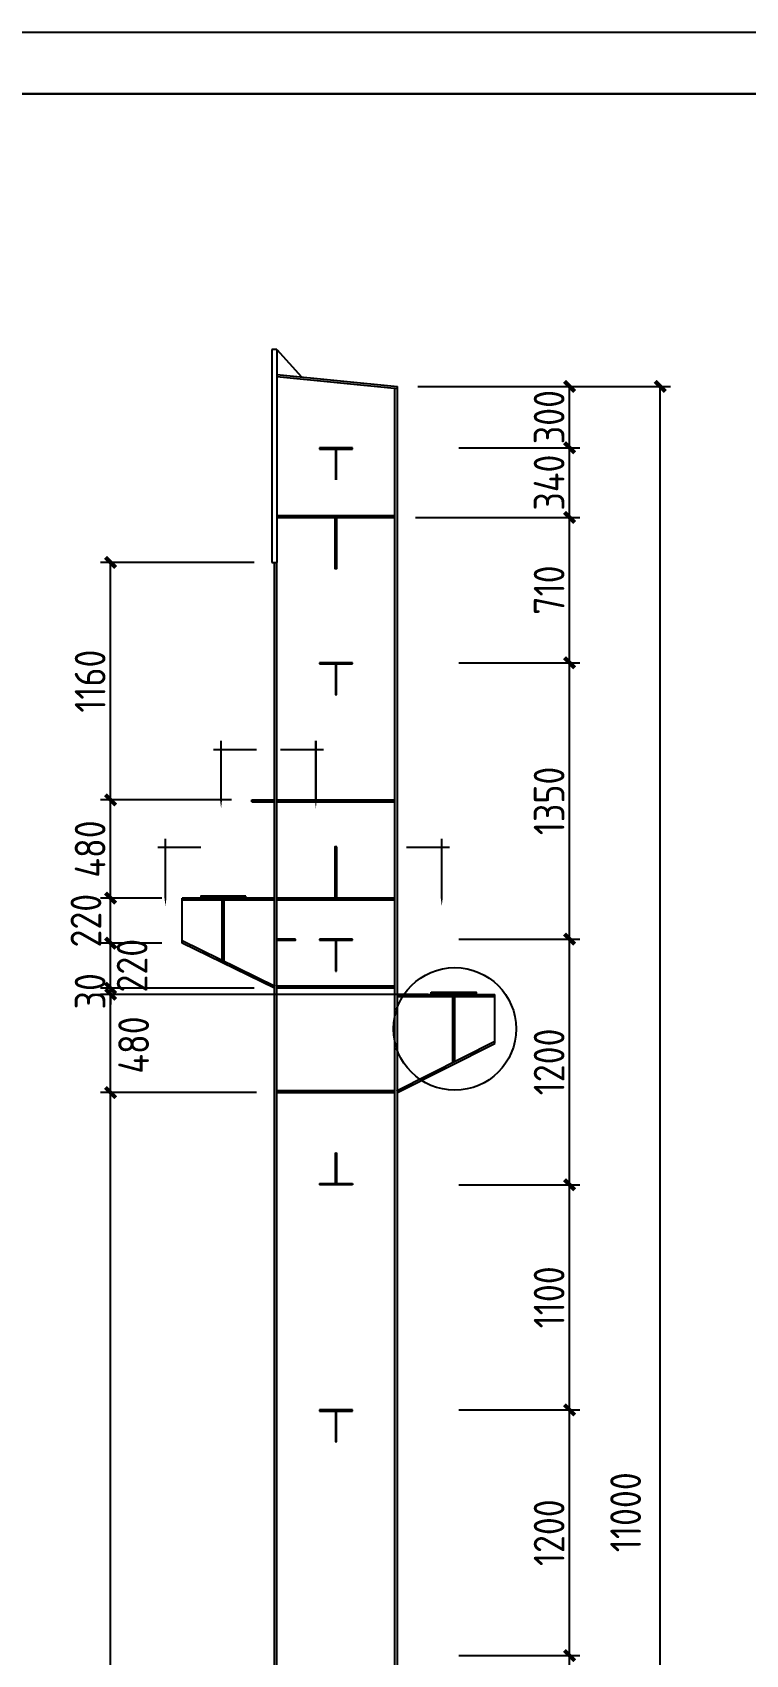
# Model space of a CAD drawing. Extents: x -41778 to 305453, y -85562 to 95360.
# Drawn here: x 82973 to 89935, y -47697 to -31848 of the extents above; entities that cross this region are included whole.
import ezdxf

# ---------------------------------------------------------------- set-up
doc = ezdxf.new("R2010")
doc.units = 0
doc.header["$LTSCALE"] = 1000
doc.header["$MEASUREMENT"] = 0
doc.layers.add('_TCH_MASK', color=7, linetype='Continuous')
doc.layers.add('PUB_TITLE', color=4, linetype='Continuous')
doc.styles.get("Standard").update_dxf_attribs({"font": 'gbenor.shx', "bigfont": 'gbcbig.shx'})
doc.dimstyles.get("Standard").update_dxf_attribs({"dimscale": 100, "dimtxt": 3.5, "dimasz": 1, "dimexe": 2.5, "dimexo": 3, "dimgap": 1.5, "dimtad": 1, "dimdec": 0, "dimzin": 0, "dimdsep": 46, "dimtxsty": 'Standard', "dimblk": 'ARCHTICK', "dimcen": 0.09, "dimadec": 0, "dimazin": 0, "dimtfac": 1, "dimtdec": 0, "dimtix": 1, "dimtmove": 2, "dimatfit": 3, "dimfxl": 1, "dimtolj": 1, "dimtzin": 0, "dimarcsym": 0})

# ---------------------------------------------------------------- blocks, each defined once
blk = doc.blocks.new('_ArchTick')
at = {"color": 0, "linetype": 'ByBlock', "const_width": 0.4}
blk.add_lwpolyline([(-0.5, -0.5), (0.5, 0.5)], dxfattribs=at)
blk = doc.blocks.new('*D239')
at = {"layer": '_TCH_MASK', "color": 0, "lineweight": -2}
for p, q in [((87136, -47706), (88317, -47706)), ((88217, -50106), (88217, -47706)), ((87139, -50106), (88317, -50106))]:
    blk.add_line(p, q, dxfattribs=at)
at = {"layer": 'Defpoints', "color": 0}
for p in [(86936, -47706), (88217, -47706), (86939, -50106)]:
    blk.add_point(p, dxfattribs=at)
at = {"layer": '_TCH_MASK', "color": 0, "lineweight": -2, "xscale": 100, "yscale": 100, "zscale": 100}
for p, rotation in [((88217, -47706), 90), ((88217, -50106), 270)]:
    blk.add_blockref('_ArchTick', p, dxfattribs=dict(at, rotation=rotation))
at = {"layer": '_TCH_MASK', "color": 0, "lineweight": 15, "insert": (88017, -48906), "char_height": 300, "attachment_point": 5, "rotation": 90}
blk.add_mtext('\\A1;1200', dxfattribs=at)
blk = doc.blocks.new('*D240')
at = {"layer": '_TCH_MASK', "color": 0, "lineweight": -2}
for p, q in [((87136, -45306), (88317, -45306)), ((88217, -47706), (88217, -45306)), ((87136, -47706), (88317, -47706))]:
    blk.add_line(p, q, dxfattribs=at)
at = {"layer": 'Defpoints', "color": 0}
for p in [(86936, -45306), (88217, -45306), (86936, -47706)]:
    blk.add_point(p, dxfattribs=at)
at = {"layer": '_TCH_MASK', "color": 0, "lineweight": -2, "xscale": 100, "yscale": 100, "zscale": 100}
for p, rotation in [((88217, -45306), 90), ((88217, -47706), 270)]:
    blk.add_blockref('_ArchTick', p, dxfattribs=dict(at, rotation=rotation))
at = {"layer": '_TCH_MASK', "color": 0, "lineweight": 15, "insert": (88017, -46506), "char_height": 300, "attachment_point": 5, "rotation": 90}
blk.add_mtext('\\A1;1200', dxfattribs=at)
blk = doc.blocks.new('*D241')
at = {"layer": '_TCH_MASK', "color": 0, "lineweight": -2}
for p, q in [((87136, -43106), (88317, -43106)), ((88217, -45306), (88217, -43106)), ((87136, -45306), (88317, -45306))]:
    blk.add_line(p, q, dxfattribs=at)
at = {"layer": 'Defpoints', "color": 0}
for p in [(86936, -43106), (88217, -43106), (86936, -45306)]:
    blk.add_point(p, dxfattribs=at)
at = {"layer": '_TCH_MASK', "color": 0, "lineweight": -2, "xscale": 100, "yscale": 100, "zscale": 100}
for p, rotation in [((88217, -43106), 90), ((88217, -45306), 270)]:
    blk.add_blockref('_ArchTick', p, dxfattribs=dict(at, rotation=rotation))
at = {"layer": '_TCH_MASK', "color": 0, "lineweight": 15, "insert": (88017, -44206), "char_height": 300, "attachment_point": 5, "rotation": 90}
blk.add_mtext('\\A1;1100', dxfattribs=at)
blk = doc.blocks.new('*D242')
at = {"layer": '_TCH_MASK', "color": 0, "lineweight": -2}
for p, q in [((87136, -40706), (88317, -40706)), ((88217, -43106), (88217, -40706)), ((87136, -43106), (88317, -43106))]:
    blk.add_line(p, q, dxfattribs=at)
at = {"layer": 'Defpoints', "color": 0}
for p in [(86936, -40706), (88217, -40706), (86936, -43106)]:
    blk.add_point(p, dxfattribs=at)
at = {"layer": '_TCH_MASK', "color": 0, "lineweight": -2, "xscale": 100, "yscale": 100, "zscale": 100}
for p, rotation in [((88217, -40706), 90), ((88217, -43106), 270)]:
    blk.add_blockref('_ArchTick', p, dxfattribs=dict(at, rotation=rotation))
at = {"layer": '_TCH_MASK', "color": 0, "lineweight": 15, "insert": (88017, -41906), "char_height": 300, "attachment_point": 5, "rotation": 90}
blk.add_mtext('\\A1;1200', dxfattribs=at)
blk = doc.blocks.new('*D243')
at = {"layer": '_TCH_MASK', "color": 0, "lineweight": -2}
for p, q in [((87136, -38006), (88317, -38006)), ((88217, -40706), (88217, -38006)), ((87136, -40706), (88317, -40706))]:
    blk.add_line(p, q, dxfattribs=at)
at = {"layer": 'Defpoints', "color": 0}
for p in [(86936, -38006), (88217, -38006), (86936, -40706)]:
    blk.add_point(p, dxfattribs=at)
at = {"layer": '_TCH_MASK', "color": 0, "lineweight": -2, "xscale": 100, "yscale": 100, "zscale": 100}
for p, rotation in [((88217, -38006), 90), ((88217, -40706), 270)]:
    blk.add_blockref('_ArchTick', p, dxfattribs=dict(at, rotation=rotation))
at = {"layer": '_TCH_MASK', "color": 0, "lineweight": 15, "insert": (88017, -39356), "char_height": 300, "attachment_point": 5, "rotation": 90}
blk.add_mtext('\\A1;1350', dxfattribs=at)
blk = doc.blocks.new('*D244')
at = {"layer": '_TCH_MASK', "color": 0, "lineweight": -2}
for p, q in [((86712, -36586), (88317, -36586)), ((88217, -38006), (88217, -36586)), ((87136, -38006), (88317, -38006))]:
    blk.add_line(p, q, dxfattribs=at)
at = {"layer": 'Defpoints', "color": 0}
for p in [(86512, -36586), (88217, -36586), (86936, -38006)]:
    blk.add_point(p, dxfattribs=at)
at = {"layer": '_TCH_MASK', "color": 0, "lineweight": -2, "xscale": 100, "yscale": 100, "zscale": 100}
for p, rotation in [((88217, -36586), 90), ((88217, -38006), 270)]:
    blk.add_blockref('_ArchTick', p, dxfattribs=dict(at, rotation=rotation))
at = {"layer": '_TCH_MASK', "color": 0, "lineweight": 15, "insert": (88017, -37296), "char_height": 300, "attachment_point": 5, "rotation": 90}
blk.add_mtext('\\A1;710', dxfattribs=at)
blk = doc.blocks.new('*D245')
at = {"layer": '_TCH_MASK', "color": 0, "lineweight": -2}
for p, q in [((87136, -35906), (88317, -35906)), ((88217, -36586), (88217, -35906)), ((86712, -36586), (88317, -36586))]:
    blk.add_line(p, q, dxfattribs=at)
at = {"layer": 'Defpoints', "color": 0}
for p in [(86936, -35906), (88217, -35906), (86512, -36586)]:
    blk.add_point(p, dxfattribs=at)
at = {"layer": '_TCH_MASK', "color": 0, "lineweight": -2, "xscale": 100, "yscale": 100, "zscale": 100}
for p, rotation in [((88217, -35906), 90), ((88217, -36586), 270)]:
    blk.add_blockref('_ArchTick', p, dxfattribs=dict(at, rotation=rotation))
at = {"layer": '_TCH_MASK', "color": 0, "lineweight": 15, "insert": (88017, -36246), "char_height": 300, "attachment_point": 5, "rotation": 90}
blk.add_mtext('\\A1;340', dxfattribs=at)
blk = doc.blocks.new('*D246')
at = {"layer": '_TCH_MASK', "color": 0, "lineweight": -2}
for p, q in [((86736, -35306), (88317, -35306)), ((88217, -35906), (88217, -35306)), ((87136, -35906), (88317, -35906))]:
    blk.add_line(p, q, dxfattribs=at)
at = {"layer": 'Defpoints', "color": 0}
for p in [(86536, -35306), (88217, -35306), (86936, -35906)]:
    blk.add_point(p, dxfattribs=at)
at = {"layer": '_TCH_MASK', "color": 0, "lineweight": -2, "xscale": 100, "yscale": 100, "zscale": 100}
for p, rotation in [((88217, -35306), 90), ((88217, -35906), 270)]:
    blk.add_blockref('_ArchTick', p, dxfattribs=dict(at, rotation=rotation))
at = {"layer": '_TCH_MASK', "color": 0, "lineweight": 15, "insert": (88017, -35606), "char_height": 300, "attachment_point": 5, "rotation": 90}
blk.add_mtext('\\A1;300', dxfattribs=at)
blk = doc.blocks.new('*D195')
at = {"layer": '_TCH_MASK', "color": 0, "lineweight": -2}
for p, q in [((86736, -35306), (89202, -35306)), ((89102, -57306), (89102, -35306)), ((87036, -57306), (89202, -57306))]:
    blk.add_line(p, q, dxfattribs=at)
at = {"layer": 'Defpoints', "color": 0}
for p in [(86536, -35306), (89102, -35306), (86836, -57306)]:
    blk.add_point(p, dxfattribs=at)
at = {"layer": '_TCH_MASK', "color": 0, "lineweight": -2, "xscale": 100, "yscale": 100, "zscale": 100}
for p, rotation in [((89102, -35306), 90), ((89102, -57306), 270)]:
    blk.add_blockref('_ArchTick', p, dxfattribs=dict(at, rotation=rotation))
at = {"layer": '_TCH_MASK', "color": 0, "lineweight": 15, "insert": (88764, -46306), "char_height": 300, "attachment_point": 5, "rotation": 90}
blk.add_mtext('\\A1;11000', dxfattribs=at)
blk = doc.blocks.new('*D230')
at = {"layer": '_TCH_MASK', "color": 0, "lineweight": -2}
for p, q in [((85160, -42206), (83636, -42206)), ((83736, -57306), (83736, -42206)), ((84836, -57306), (83636, -57306))]:
    blk.add_line(p, q, dxfattribs=at)
at = {"layer": 'Defpoints', "color": 0}
for p in [(83736, -42206), (85360, -42206), (85036, -57306)]:
    blk.add_point(p, dxfattribs=at)
at = {"layer": '_TCH_MASK', "color": 0, "lineweight": -2, "xscale": 100, "yscale": 100, "zscale": 100}
for p, rotation in [((83736, -42206), 90), ((83736, -57306), 270)]:
    blk.add_blockref('_ArchTick', p, dxfattribs=dict(at, rotation=rotation))
at = {"layer": '_TCH_MASK', "color": 0, "lineweight": 15, "insert": (83536, -49756), "char_height": 300, "attachment_point": 5, "rotation": 90}
blk.add_mtext('\\A1;7550', dxfattribs=at)
blk = doc.blocks.new('*D231')
at = {"layer": '_TCH_MASK', "color": 0, "lineweight": -2}
for p, q in [((84236, -40746), (83636, -40746)), ((83736, -41186), (83736, -40746)), ((85136, -41186), (83636, -41186))]:
    blk.add_line(p, q, dxfattribs=at)
at = {"layer": 'Defpoints', "color": 0}
for p in [(83736, -40746), (84436, -40746), (85336, -41186)]:
    blk.add_point(p, dxfattribs=at)
at = {"layer": '_TCH_MASK', "color": 0, "lineweight": -2, "xscale": 100, "yscale": 100, "zscale": 100}
for p, rotation in [((83736, -40746), 90), ((83736, -41186), 270)]:
    blk.add_blockref('_ArchTick', p, dxfattribs=dict(at, rotation=rotation))
at = {"layer": '_TCH_MASK', "color": 0, "lineweight": 15, "insert": (83946, -40966), "char_height": 300, "attachment_point": 5, "rotation": 90}
blk.add_mtext('\\A1;220', dxfattribs=at)
blk = doc.blocks.new('*D232')
at = {"layer": '_TCH_MASK', "color": 0, "lineweight": -2}
for p, q in [((84236, -40306), (83636, -40306)), ((83736, -40746), (83736, -40306)), ((84236, -40746), (83636, -40746))]:
    blk.add_line(p, q, dxfattribs=at)
at = {"layer": 'Defpoints', "color": 0}
for p in [(83736, -40306), (84436, -40306), (84436, -40746)]:
    blk.add_point(p, dxfattribs=at)
at = {"layer": '_TCH_MASK', "color": 0, "lineweight": -2, "xscale": 100, "yscale": 100, "zscale": 100}
for p, rotation in [((83736, -40306), 90), ((83736, -40746), 270)]:
    blk.add_blockref('_ArchTick', p, dxfattribs=dict(at, rotation=rotation))
at = {"layer": '_TCH_MASK', "color": 0, "lineweight": 15, "insert": (83495, -40526), "char_height": 300, "attachment_point": 5, "rotation": 90}
blk.add_mtext('\\A1;220', dxfattribs=at)
blk = doc.blocks.new('*D233')
at = {"layer": '_TCH_MASK', "color": 0, "lineweight": -2}
for p, q in [((84916, -39346), (83636, -39346)), ((83736, -40306), (83736, -39346)), ((84236, -40306), (83636, -40306))]:
    blk.add_line(p, q, dxfattribs=at)
at = {"layer": 'Defpoints', "color": 0}
for p in [(83736, -39346), (85116, -39346), (84436, -40306)]:
    blk.add_point(p, dxfattribs=at)
at = {"layer": '_TCH_MASK', "color": 0, "lineweight": -2, "xscale": 100, "yscale": 100, "zscale": 100}
for p, rotation in [((83736, -39346), 90), ((83736, -40306), 270)]:
    blk.add_blockref('_ArchTick', p, dxfattribs=dict(at, rotation=rotation))
at = {"layer": '_TCH_MASK', "color": 0, "lineweight": 15, "insert": (83536, -39826), "char_height": 300, "attachment_point": 5, "rotation": 90}
blk.add_mtext('\\A1;480', dxfattribs=at)
blk = doc.blocks.new('*D234')
at = {"layer": '_TCH_MASK', "color": 0, "lineweight": -2}
for p, q in [((85136, -37026), (83636, -37026)), ((83736, -39346), (83736, -37026)), ((84916, -39346), (83636, -39346))]:
    blk.add_line(p, q, dxfattribs=at)
at = {"layer": 'Defpoints', "color": 0}
for p in [(83736, -37026), (85336, -37026), (85116, -39346)]:
    blk.add_point(p, dxfattribs=at)
at = {"layer": '_TCH_MASK', "color": 0, "lineweight": -2, "xscale": 100, "yscale": 100, "zscale": 100}
for p, rotation in [((83736, -37026), 90), ((83736, -39346), 270)]:
    blk.add_blockref('_ArchTick', p, dxfattribs=dict(at, rotation=rotation))
at = {"layer": '_TCH_MASK', "color": 0, "lineweight": 15, "insert": (83536, -38186), "char_height": 300, "attachment_point": 5, "rotation": 90}
blk.add_mtext('\\A1;1160', dxfattribs=at)
blk = doc.blocks.new('新块')
at = {"layer": 'PUB_TITLE'}
blk.add_lwpolyline([(-47560, 0), (0, 0), (0, 33640), (-47560, 33640)], close=True, dxfattribs=at)
at = {"layer": 'PUB_TITLE', "const_width": 40}
blk.add_lwpolyline([(-46560, 400), (-400, 400), (-400, 33240), (-46560, 33240)], close=True, dxfattribs=at)
for tag, p in [('审定人', (-8147, 838)), ('校对', (-6621, 837)), ('工程名称', (-5026, 781)), ('阶段', (-810, 832)), ('项目负责人', (-8228, 444)), ('审核人', (-8147, 641)), ('设计负责人', (-6745, 649)), ('设计人', (-6659, 447)), ('项目名称', (-5026, 479)), ('图名', (-3347, 649)), ('图号', (-1657, 502)), ('日期', (-905, 632)), ('比例', (-810, 446))]:
    blk.add_attdef(tag, p, '', height=120)
blk = doc.blocks.new('*D252')
at = {"layer": '_TCH_MASK', "color": 0, "lineweight": -2}
for p, q in [((85136, -41246), (83636, -41246)), ((83736, -42206), (83736, -41246)), ((85160, -42206), (83636, -42206))]:
    blk.add_line(p, q, dxfattribs=at)
at = {"layer": 'Defpoints', "color": 0}
for p in [(83736, -41246), (85336, -41246), (85360, -42206)]:
    blk.add_point(p, dxfattribs=at)
at = {"layer": '_TCH_MASK', "color": 0, "lineweight": -2, "xscale": 100, "yscale": 100, "zscale": 100}
for p, rotation in [((83736, -41246), 90), ((83736, -42206), 270)]:
    blk.add_blockref('_ArchTick', p, dxfattribs=dict(at, rotation=rotation))
at = {"layer": '_TCH_MASK', "color": 0, "lineweight": 15, "insert": (83961, -41741), "char_height": 300, "attachment_point": 5, "rotation": 90}
blk.add_mtext('\\A1;480', dxfattribs=at)
blk = doc.blocks.new('*D253')
at = {"layer": '_TCH_MASK', "color": 0, "lineweight": -2}
for p, q in [((85136, -41186), (83636, -41186)), ((83736, -41186), (83736, -41086)), ((83736, -41246), (83736, -41186)), ((85136, -41246), (83636, -41246)), ((83736, -41246), (83736, -41346))]:
    blk.add_line(p, q, dxfattribs=at)
at = {"layer": 'Defpoints', "color": 0}
for p in [(83736, -41186), (85336, -41186), (85336, -41246)]:
    blk.add_point(p, dxfattribs=at)
at = {"layer": '_TCH_MASK', "color": 0, "lineweight": -2, "xscale": 100, "yscale": 100, "zscale": 100}
for p, rotation in [((83736, -41186), 270), ((83736, -41246), 90)]:
    blk.add_blockref('_ArchTick', p, dxfattribs=dict(at, rotation=rotation))
at = {"layer": '_TCH_MASK', "color": 0, "lineweight": 15, "insert": (83536, -41216), "char_height": 300, "attachment_point": 5, "rotation": 90}
blk.add_mtext('\\A1;30', dxfattribs=at)

msp = doc.modelspace()

# ---------------------------------------------------------------- linework, layer by layer
for p, q in [((85309.9, -34946.2), (85309.9, -37026.2)), ((85359.9, -34946.2), (85309.9, -34946.2)), ((85359.9, -34946.2), (85359.9, -37026.2)), ((85359.9, -34946.2), (85599.9, -35212.6)), ((85359.9, -35188.6), (86535.9, -35306.2)), ((85359.9, -35208.7), (86535.9, -35326.3)), ((86511.9, -57262.2), (86511.9, -35323.9)), ((86535.9, -57262.2), (86535.9, -35306.2)), ((86095.9, -35906.2), (85775.9, -35906.2)), ((85775.9, -35906.2), (85775.9, -35918.2)), ((85775.9, -35918.2), (86095.9, -35918.2)), ((85929.9, -35918.2), (85929.9, -36218.2)), ((85941.9, -36218.2), (85941.9, -35918.2)), ((86095.9, -35918.2), (86095.9, -35906.2)), ((85359.9, -36566.2), (86511.9, -36566.2)), ((85359.9, -36586.2), (86511.9, -36586.2)), ((85309.9, -37026.2), (85359.9, -37026.2)), ((85335.9, -57262.2), (85335.9, -37026.2)), ((85359.9, -57262.2), (85359.9, -37026.2)), ((86095.9, -38006.2), (85775.9, -38006.2)), ((85775.9, -38006.2), (85775.9, -38018.2)), ((85775.9, -38018.2), (86095.9, -38018.2)), ((85929.9, -38018.2), (85929.9, -38318.2)), ((85941.9, -38318.2), (85941.9, -38018.2)), ((86095.9, -38018.2), (86095.9, -38006.2)), ((85929.9, -38318.2), (85941.9, -38318.2)), ((85115.9, -39366.2), (85115.9, -39346.2)), ((85115.9, -39346.2), (85335.9, -39346.2)), ((85115.9, -39366.2), (85335.9, -39366.2)), ((85359.9, -39346.2), (86511.9, -39346.2)), ((85359.9, -39366.2), (86511.9, -39366.2)), ((85335.9, -40306.2), (84435.9, -40306.2)), ((84435.9, -40746.2), (84435.9, -40306.2)), ((85335.9, -40326.2), (84435.9, -40326.2)), ((84825.9, -40914.6), (84825.9, -40326.2)), ((84845.9, -40924.4), (84845.9, -40326.2)), ((86511.9, -40306.2), (85359.9, -40306.2)), ((86511.9, -40326.2), (85359.9, -40326.2)), ((85343.9, -41167.8), (84435.9, -40723.9)), ((86095.9, -40706.2), (85775.9, -40706.2)), ((85775.9, -40706.2), (85775.9, -40718.2)), ((85775.9, -40718.2), (86095.9, -40718.2)), ((85929.9, -40718.2), (85929.9, -41018.2)), ((85941.9, -41018.2), (85941.9, -40718.2)), ((86095.9, -40718.2), (86095.9, -40706.2)), ((85335.9, -41186.2), (84435.9, -40746.2)), ((85929.9, -41018.2), (85941.9, -41018.2)), ((86511.9, -41166.2), (85359.9, -41166.2)), ((86511.9, -41186.2), (85359.9, -41186.2)), ((86835.9, -41246.2), (85035.9, -41246.2)), ((86535.9, -41246.2), (87485.9, -41246.2)), ((86535.9, -41266.2), (87485.9, -41266.2)), ((87075.9, -41910.9), (87075.9, -41266.2)), ((87095.9, -41900.8), (87095.9, -41266.2)), ((87485.9, -41726.2), (87485.9, -41246.2)), ((86527.8, -42187.8), (87485.9, -41703.8)), ((86535.9, -42206.2), (87485.9, -41726.2)), ((85359.9, -42186.2), (86511.9, -42186.2)), ((85359.9, -42206.2), (86511.9, -42206.2)), ((85929.9, -43094.2), (85929.9, -42794.2)), ((85929.9, -42794.2), (85941.9, -42794.2)), ((85941.9, -42794.2), (85941.9, -43094.2)), ((85775.9, -43094.2), (86095.9, -43094.2)), ((85775.9, -43094.2), (85775.9, -43106.2)), ((86095.9, -43106.2), (85775.9, -43106.2)), ((86095.9, -43094.2), (86095.9, -43106.2)), ((86095.9, -45306.2), (85775.9, -45306.2)), ((85775.9, -45306.2), (85775.9, -45318.2)), ((85775.9, -45318.2), (86095.9, -45318.2)), ((85929.9, -45318.2), (85929.9, -45618.2)), ((85941.9, -45618.2), (85941.9, -45318.2)), ((86095.9, -45318.2), (86095.9, -45306.2)), ((85929.9, -45618.2), (85941.9, -45618.2))]:
    msp.add_line(p, q)
for points in [[(85945.9, -36586.2), (85925.9, -36586.2), (85925.9, -37086.2), (85945.9, -37086.2)], [(85945.9, -39806.2), (85925.9, -39806.2), (85925.9, -40306.2), (85945.9, -40306.2)], [(85055.9, -40286.2), (84615.9, -40286.2), (84615.9, -40306.2), (85055.9, -40306.2)], [(85539.9, -40706.2), (85359.9, -40706.2), (85359.9, -40718.2), (85539.9, -40718.2)], [(86865.9, -41226.2), (87305.9, -41226.2), (87305.9, -41246.2), (86865.9, -41246.2)]]:
    msp.add_lwpolyline(points, close=True)
for points in [[(84814.3, -38768.9, 20, 20, 0), (84814.3, -39224, 50, 0, 0), (84814.3, -39429.1, 0, 0, 0)], [(85739.4, -38768.9, 20, 20, 0), (85739.4, -39224, 50, 0, 0), (85739.4, -39429.1, 0, 0, 0)], [(84271.5, -39724.2, 20, 20, 0), (84271.5, -40179.3, 50, 0, 0), (84271.5, -40384.5, 0, 0, 0)], [(86968.7, -39724.2, 20, 20, 0), (86968.7, -40179.3, 50, 0, 0), (86968.7, -40384.5, 0, 0, 0)]]:
    msp.add_lwpolyline(points, format="xyseb")
at = {"const_width": 20}
for points in [[(84738.2, -38854.9), (85161.2, -38854.9)], [(85815.5, -38854.9), (85392.5, -38854.9)], [(84195.4, -39810.2), (84618.4, -39810.2)], [(87044.8, -39810.2), (86621.8, -39810.2)]]:
    msp.add_lwpolyline(points, dxfattribs=at)
msp.add_circle((87095.9, -41583.5), 598.8)

# ---------------------------------------------------------------- block references
at = {"layer": '_TCH_MASK', "color": 0, "lineweight": 15, "xscale": 0.5991881125373766, "yscale": 0.5991881125373766, "zscale": 0.5991881126365302, "rotation": 270}
msp.add_blockref('新块', (81919.3, -60345), dxfattribs=at)

# ---------------------------------------------------------------- dimensions: what is measured, and where the dimension line sits
at = {"layer": '_TCH_MASK', "lineweight": 15}
for base, p1, p2, picture, middle in [((88216.6, -35306.2), (86935.9, -35906.2), (86535.9, -35306.2), '*D246', (88016.6, -35606.2)), ((88216.6, -35906.2), (86511.9, -36586.2), (86935.9, -35906.2), '*D245', (88016.6, -36246.2)), ((88216.6, -36586.2), (86935.9, -38006.2), (86511.9, -36586.2), '*D244', (88016.6, -37296.2)), ((83736, -37026.2), (85115.9, -39346.2), (85335.9, -37026.2), '*D234', (83536, -38186.2)), ((88216.6, -38006.2), (86935.9, -40706.2), (86935.9, -38006.2), '*D243', (88016.6, -39356.2)), ((83736, -39346.2), (84435.9, -40306.2), (85115.9, -39346.2), '*D233', (83536, -39826.2)), ((88216.6, -40706.2), (86935.9, -43106.2), (86935.9, -40706.2), '*D242', (88016.6, -41906.2)), ((83736, -41186.2), (85335.9, -41246.2), (85335.9, -41186.2), '*D253', (83536, -41216.2)), ((83736, -42206.2), (85035.9, -57306.2), (85359.9, -42206.2), '*D230', (83536, -49756.2)), ((88216.6, -43106.2), (86935.9, -45306.2), (86935.9, -43106.2), '*D241', (88016.6, -44206.2)), ((88216.6, -45306.2), (86935.9, -47706.2), (86935.9, -45306.2), '*D240', (88016.6, -46506.2)), ((88216.6, -47706.2), (86939, -50106.2), (86935.9, -47706.2), '*D239', (88016.6, -48906.2))]:
    dim = msp.add_linear_dim(base=base, p1=p1, p2=p2, angle=90, dimstyle='Standard', override={"dimtxt": 3, "dimexe": 1, "dimexo": 2, "dimgap": 0.5, "dimlfac": 0.5}, dxfattribs=at)
    dim.commit()
    dim.dimension.update_dxf_attribs({"geometry": picture, "text_midpoint": middle})
for base, p1, p2, picture, middle in [((89101.8, -35306.2), (86835.9, -57306.2), (86535.9, -35306.2), '*D195', (88764, -46306.2)), ((83736, -40306.2), (84435.9, -40746.2), (84435.9, -40306.2), '*D232', (83494.6, -40526.2)), ((83736, -40746.2), (85335.9, -41186.2), (84435.9, -40746.2), '*D231', (83946.3, -40966.2)), ((83736, -41246.2), (85359.9, -42206.2), (85335.9, -41246.2), '*D252', (83961.3, -41741))]:
    dim = msp.add_linear_dim(base=base, p1=p1, p2=p2, angle=90, dimstyle='Standard', override={"dimtxt": 3, "dimexe": 1, "dimexo": 2, "dimgap": 0.5, "dimlfac": 0.5}, dxfattribs=at)
    dim.commit()
    dim.dimension.update_dxf_attribs({"geometry": picture, "text_midpoint": middle, "dimtype": 160})

doc.saveas('drawing.dxf')
